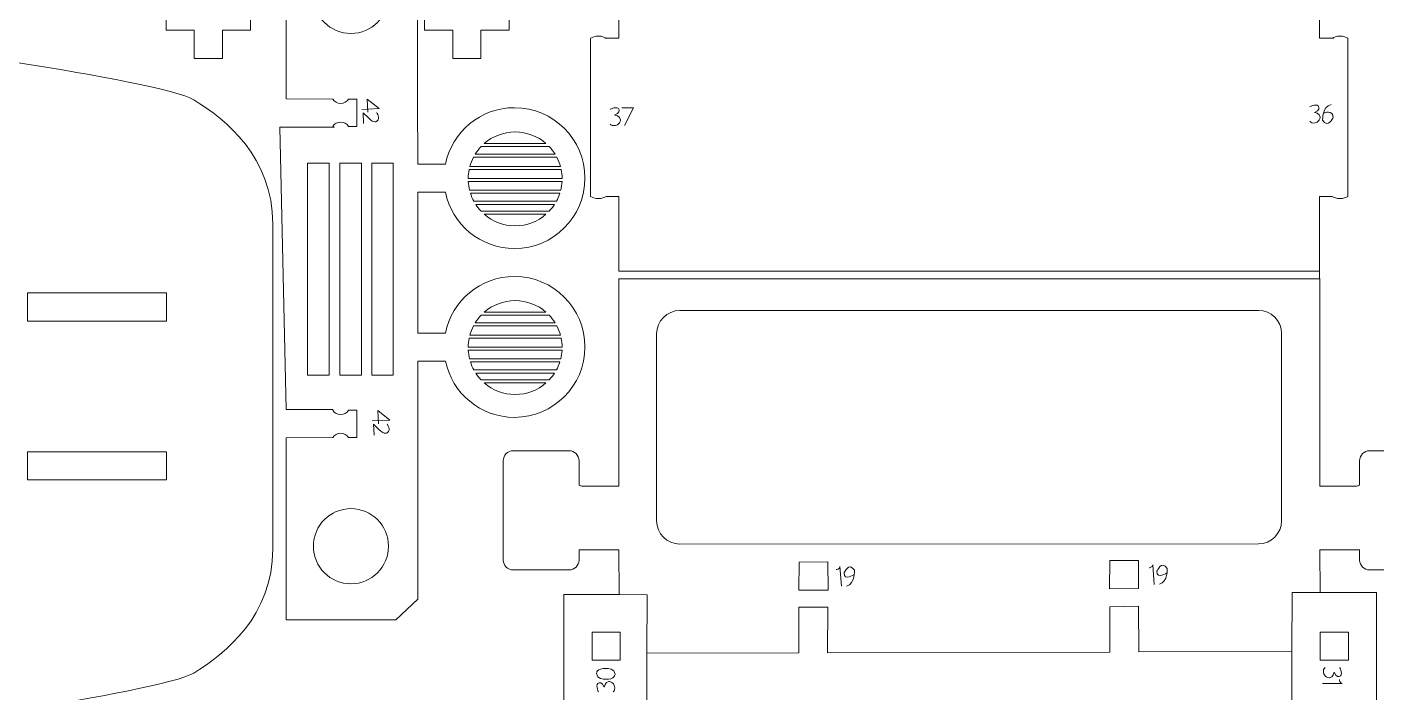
# Model space of a CAD drawing. Header units: centimetres. Extents: x -25 to 25, y -32.5 to 32.5.
# Drawn here: x -17.2 to -2.24, y -4.13 to 3.25 of the extents above; entities that cross this region are included whole.
import ezdxf

# ---------------------------------------------------------------- set-up
doc = ezdxf.new("R2010")
doc.units = ezdxf.units.CM
doc.header["$MEASUREMENT"] = 0
doc.layers.add('Capa 1', color=7, linetype='Continuous')

msp = doc.modelspace()

# ---------------------------------------------------------------- linework, layer by layer
at = {"layer": 'Capa 1', "color": 250, "lineweight": 9}
for centre in [(-13.61074, 3.5892), (-13.61074, -2.50699)]:
    msp.add_ellipse(centre, major_axis=(0, 0.41612), ratio=1, dxfattribs=at)
for points, knots in [([(-12.17064, 5.36005), (-12.17064, 5.36005), (-12.17064, 7.15977), (-12.17064, 7.15977), (-12.17064, 7.15977), (-12.17064, 7.15977), (-11.85855, 7.15977), (-11.85855, 7.15977), (-11.85855, 7.15977), (-11.85855, 7.15977), (-11.85855, 6.32169), (-11.85855, 6.32169), (-11.85855, 6.32169), (-11.85855, 6.32169), (-11.85855, 3.20987), (-11.85855, 3.20987), (-11.85855, 3.20987), (-11.85855, 3.20987), (-12.17064, 3.20987), (-12.17064, 3.20987), (-12.17064, 3.20987), (-12.17064, 3.20987), (-12.17064, 2.89778), (-12.17064, 2.89778), (-12.17064, 2.89778), (-12.17064, 2.89778), (-12.48273, 2.89778), (-12.48273, 2.89778), (-12.48273, 2.89778), (-12.48273, 2.89778), (-12.48273, 3.20987), (-12.48273, 3.20987), (-12.48273, 3.20987), (-12.48273, 3.20987), (-12.79482, 3.20987), (-12.79482, 3.20987), (-12.79482, 3.20987), (-12.79482, 3.20987), (-12.79482, 5.66809), (-12.79482, 5.66809), (-12.79482, 5.66809), (-12.79482, 5.66809), (-14.72368, 4.32156), (-14.72368, 4.32156), (-14.72368, 4.32156), (-14.72368, 4.32156), (-14.72368, 3.20987), (-14.72368, 3.20987), (-14.72368, 3.20987), (-14.72368, 3.20987), (-15.03577, 3.20987), (-15.03577, 3.20987), (-15.03577, 3.20987), (-15.03577, 3.20987), (-15.03577, 2.89778), (-15.03577, 2.89778), (-15.03577, 2.89778), (-15.03577, 2.89778), (-15.34786, 2.89778), (-15.34786, 2.89778), (-15.34786, 2.89778), (-15.34786, 2.89778), (-15.34786, 3.20987), (-15.34786, 3.20987), (-15.34786, 3.20987), (-15.34786, 3.20987), (-15.65995, 3.20987), (-15.65995, 3.20987), (-15.65995, 3.20987), (-15.65995, 3.20987), (-15.65995, 4.94545), (-15.65995, 4.94545), (-15.65995, 4.94545), (-15.65995, 4.94545), (-12.79482, 7.15977), (-12.79482, 7.15977), (-12.79482, 7.15977), (-12.79482, 7.15977), (-12.48273, 7.15977), (-12.48273, 7.15977), (-12.48273, 7.15977), (-12.48273, 7.15977), (-12.48274, 5.36021), (-12.48274, 5.36021)], [0, 0, 0, 0, 0.04545455, 0.04545455, 0.04545455, 0.04545455, 0.09090909, 0.09090909, 0.09090909, 0.09090909, 0.13636364, 0.13636364, 0.13636364, 0.13636364, 0.18181818, 0.18181818, 0.18181818, 0.18181818, 0.22727273, 0.22727273, 0.22727273, 0.22727273, 0.27272727, 0.27272727, 0.27272727, 0.27272727, 0.31818182, 0.31818182, 0.31818182, 0.31818182, 0.36363636, 0.36363636, 0.36363636, 0.36363636, 0.40909091, 0.40909091, 0.40909091, 0.40909091, 0.45454545, 0.45454545, 0.45454545, 0.45454545, 0.5, 0.5, 0.5, 0.5, 0.54545455, 0.54545455, 0.54545455, 0.54545455, 0.59090909, 0.59090909, 0.59090909, 0.59090909, 0.63636364, 0.63636364, 0.63636364, 0.63636364, 0.68181818, 0.68181818, 0.68181818, 0.68181818, 0.72727273, 0.72727273, 0.72727273, 0.72727273, 0.77272727, 0.77272727, 0.77272727, 0.77272727, 0.81818182, 0.81818182, 0.81818182, 0.81818182, 0.86363636, 0.86363636, 0.86363636, 0.86363636, 0.90909091, 0.90909091, 0.90909091, 0.90909091, 1, 1, 1, 1]), ([(-10.79867, 3.12009), (-10.79867, 3.12009), (-10.64262, 3.12009), (-10.64262, 3.12009), (-10.64262, 3.12009), (-10.64262, 3.12009), (-10.63444, 4.50184), (-10.63444, 4.50184), (-10.63444, 4.50184), (-10.63444, 4.50184), (-7.77922, 4.50184), (-7.77922, 4.50184), (-7.77922, 4.50184), (-7.77922, 4.50184), (-7.77922, 4.18693), (-7.77922, 4.18693), (-7.77922, 4.18693), (-7.77922, 4.18693), (-5.73864, 4.18693), (-5.73864, 4.18693), (-5.73864, 4.18693), (-5.73864, 4.18693), (-5.73864, 4.50184), (-5.73864, 4.50184), (-5.73864, 4.50184), (-5.73864, 4.50184), (-2.87524, 4.50184), (-2.87524, 4.50184), (-2.87524, 4.50184), (-2.87524, 4.50184), (-2.87524, 3.12009), (-2.87524, 3.12009), (-2.87524, 3.12009), (-2.87524, 3.12009), (-2.7192, 3.12009), (-2.7192, 3.12009)], [0, 0, 0, 0, 0.1, 0.1, 0.1, 0.1, 0.2, 0.2, 0.2, 0.2, 0.3, 0.3, 0.3, 0.3, 0.4, 0.4, 0.4, 0.4, 0.5, 0.5, 0.5, 0.5, 0.6, 0.6, 0.6, 0.6, 0.7, 0.7, 0.7, 0.7, 0.8, 0.8, 0.8, 0.8, 1, 1, 1, 1]), ([(-13.81182, 2.44724), (-13.81182, 2.44724), (-14.32938, 2.44879), (-14.32938, 2.44879), (-14.32938, 2.44879), (-14.32938, 2.44879), (-14.32938, 4.44575), (-14.32938, 4.44575), (-14.32938, 4.44575), (-14.32938, 4.44575), (-13.06326, 4.44575), (-13.06326, 4.44575), (-13.06326, 4.44575), (-13.06326, 4.44575), (-12.87266, 4.21563), (-12.87266, 4.21563), (-12.87266, 4.21563), (-12.87266, 4.21563), (-12.87266, 2.4336), (-12.87266, 2.4336), (-12.87266, 2.4336), (-12.87266, 2.4336), (-12.86991, 1.72705), (-12.86991, 1.72705), (-12.86991, 1.72705), (-12.86991, 1.72705), (-12.56289, 1.72705), (-12.56289, 1.72705), (-12.56289, 1.72705), (-12.49059, 2.08318), (-12.17577, 2.35123), (-11.79829, 2.35123), (-11.79829, 2.35123), (-11.36738, 2.35123), (-11.01807, 2.0019), (-11.01807, 1.571), (-11.01807, 1.571), (-11.01807, 1.1401), (-11.36738, 0.79078), (-11.79829, 0.79078), (-11.79829, 0.79078), (-12.17577, 0.79078), (-12.49059, 1.05882), (-12.56289, 1.41496), (-12.56289, 1.41496), (-12.56289, 1.41496), (-12.86991, 1.41496), (-12.86991, 1.41496), (-12.86991, 1.41496), (-12.86991, 1.41496), (-12.86991, -0.14549), (-12.86991, -0.14549), (-12.86991, -0.14549), (-12.86991, -0.14549), (-12.56338, -0.14549), (-12.56338, -0.14549), (-12.56338, -0.14549), (-12.49207, 0.2119), (-12.17666, 0.48123), (-11.79829, 0.48123), (-11.79829, 0.48123), (-11.36738, 0.48123), (-11.01807, 0.13191), (-11.01807, -0.29899), (-11.01807, -0.29899), (-11.01807, -0.72989), (-11.36738, -1.07922), (-11.79829, -1.07922), (-11.79829, -1.07922), (-12.17486, -1.07922), (-12.4891, -0.81244), (-12.56237, -0.45758), (-12.56237, -0.45758), (-12.56237, -0.45758), (-12.86991, -0.45758), (-12.86991, -0.45758), (-12.86991, -0.45758), (-12.86991, -0.45758), (-12.86991, -1.30975), (-12.86991, -1.30975), (-12.86991, -1.30975), (-12.86991, -1.30975), (-12.86991, -3.09217), (-12.86991, -3.09217), (-12.86991, -3.09217), (-12.86991, -3.09217), (-13.11144, -3.32191), (-13.11144, -3.32191), (-13.11144, -3.32191), (-13.11144, -3.32191), (-14.32938, -3.32191), (-14.32938, -3.32191), (-14.32938, -3.32191), (-14.32938, -3.32191), (-14.32938, -1.30459), (-14.32938, -1.30459), (-14.32938, -1.30459), (-14.32938, -1.30459), (-13.81182, -1.30373), (-13.81182, -1.30373)], [0, 0, 0, 0, 0.03846154, 0.03846154, 0.03846154, 0.03846154, 0.07692308, 0.07692308, 0.07692308, 0.07692308, 0.11538462, 0.11538462, 0.11538462, 0.11538462, 0.15384615, 0.15384615, 0.15384615, 0.15384615, 0.19230769, 0.19230769, 0.19230769, 0.19230769, 0.23076923, 0.23076923, 0.23076923, 0.23076923, 0.26923077, 0.26923077, 0.26923077, 0.26923077, 0.30769231, 0.30769231, 0.30769231, 0.30769231, 0.34615385, 0.34615385, 0.34615385, 0.34615385, 0.38461538, 0.38461538, 0.38461538, 0.38461538, 0.42307692, 0.42307692, 0.42307692, 0.42307692, 0.46153846, 0.46153846, 0.46153846, 0.46153846, 0.5, 0.5, 0.5, 0.5, 0.53846154, 0.53846154, 0.53846154, 0.53846154, 0.57692308, 0.57692308, 0.57692308, 0.57692308, 0.61538462, 0.61538462, 0.61538462, 0.61538462, 0.65384615, 0.65384615, 0.65384615, 0.65384615, 0.69230769, 0.69230769, 0.69230769, 0.69230769, 0.73076923, 0.73076923, 0.73076923, 0.73076923, 0.76923077, 0.76923077, 0.76923077, 0.76923077, 0.80769231, 0.80769231, 0.80769231, 0.80769231, 0.84615385, 0.84615385, 0.84615385, 0.84615385, 0.88461538, 0.88461538, 0.88461538, 0.88461538, 0.92307692, 0.92307692, 0.92307692, 0.92307692, 1, 1, 1, 1]), ([(-10.78122, 3.12009), (-10.79953, 3.13436), (-10.83154, 3.14381), (-10.86796, 3.14381), (-10.86796, 3.14381), (-10.90438, 3.14381), (-10.9364, 3.13436), (-10.95471, 3.12009)], [0, 0, 0, 0, 0.33333333, 0.33333333, 0.33333333, 0.33333333, 1, 1, 1, 1]), ([(-2.56314, 3.12009), (-2.58145, 3.13436), (-2.61346, 3.14381), (-2.64988, 3.14381), (-2.64988, 3.14381), (-2.6863, 3.14381), (-2.71832, 3.13436), (-2.73663, 3.12009)], [0, 0, 0, 0, 0.33333333, 0.33333333, 0.33333333, 0.33333333, 1, 1, 1, 1]), ([(-19.01728, 3.10252), (-19.01728, 3.10252), (-15.71031, 2.6589), (-15.35249, 2.4387), (-15.35249, 2.4387), (-14.99467, 2.2185), (-14.47727, 1.80563), (-14.47727, 1.06247), (-14.47727, 1.06247), (-14.47727, 0.31931), (-14.47727, -0.73651), (-14.47727, -0.73651), (-14.47727, -0.73651), (-14.47727, -0.73651), (-14.47727, -1.79233), (-14.47727, -2.53549), (-14.47727, -2.53549), (-14.47727, -3.27865), (-14.99467, -3.69152), (-15.35249, -3.91172), (-15.35249, -3.91172), (-15.71031, -4.13192), (-19.01728, -4.57555), (-19.01728, -4.57555), (-19.01728, -4.57555), (-19.01728, -4.57555), (-19.01728, 3.10252), (-19.01728, 3.10252)], [0, 0, 0, 0, 0.125, 0.125, 0.125, 0.125, 0.25, 0.25, 0.25, 0.25, 0.375, 0.375, 0.375, 0.375, 0.5, 0.5, 0.5, 0.5, 0.625, 0.625, 0.625, 0.625, 0.75, 0.75, 0.75, 0.75, 1, 1, 1, 1]), ([(-13.6366, 2.44724), (-13.65509, 2.41842), (-13.68742, 2.39932), (-13.72421, 2.39932), (-13.72421, 2.39932), (-13.76099, 2.39932), (-13.79333, 2.41842), (-13.81182, 2.44724)], [0, 0, 0, 0, 0.33333333, 0.33333333, 0.33333333, 0.33333333, 1, 1, 1, 1]), ([(-13.6366, 2.44724), (-13.6366, 2.44724), (-13.54461, 2.44736), (-13.54461, 2.44736), (-13.54461, 2.44736), (-13.54461, 2.44736), (-13.54461, 2.14466), (-13.54461, 2.14466), (-13.54461, 2.14466), (-13.54461, 2.14466), (-13.63661, 2.14466), (-13.63661, 2.14466)], [0, 0, 0, 0, 0.25, 0.25, 0.25, 0.25, 0.5, 0.5, 0.5, 0.5, 1, 1, 1, 1]), ([(-13.80799, -0.9925), (-13.80799, -0.9925), (-14.32938, -0.9925), (-14.32938, -0.9925), (-14.32938, -0.9925), (-14.32938, -0.9925), (-14.39994, 2.13648), (-14.39994, 2.13648), (-14.39994, 2.13648), (-14.39994, 2.13648), (-13.79477, 2.13648), (-13.79477, 2.13648)], [0, 0, 0, 0, 0.25, 0.25, 0.25, 0.25, 0.5, 0.5, 0.5, 0.5, 1, 1, 1, 1]), ([(-13.6366, 2.14466), (-13.65509, 2.17348), (-13.68742, 2.19258), (-13.72421, 2.19258), (-13.72421, 2.19258), (-13.76099, 2.19258), (-13.79333, 2.17348), (-13.81182, 2.14466)], [0, 0, 0, 0, 0.33333333, 0.33333333, 0.33333333, 0.33333333, 1, 1, 1, 1]), ([(-13.85312, 1.7363), (-13.85312, 1.7363), (-14.09168, 1.7363), (-14.09168, 1.7363), (-14.09168, 1.7363), (-14.09168, 1.7363), (-14.09168, -0.61246), (-14.09168, -0.61246), (-14.09168, -0.61246), (-14.09168, -0.61246), (-13.85312, -0.61246), (-13.85312, -0.61246), (-13.85312, -0.61246), (-13.85312, -0.61246), (-13.85312, 1.7363), (-13.85312, 1.7363)], [0, 0, 0, 0, 0.2, 0.2, 0.2, 0.2, 0.4, 0.4, 0.4, 0.4, 0.6, 0.6, 0.6, 0.6, 1, 1, 1, 1]), ([(-13.49527, 1.7363), (-13.49527, 1.7363), (-13.73382, 1.7363), (-13.73382, 1.7363), (-13.73382, 1.7363), (-13.73382, 1.7363), (-13.73382, -0.61246), (-13.73382, -0.61246), (-13.73382, -0.61246), (-13.73382, -0.61246), (-13.49527, -0.61246), (-13.49527, -0.61246), (-13.49527, -0.61246), (-13.49527, -0.61246), (-13.49527, 1.7363), (-13.49527, 1.7363)], [0, 0, 0, 0, 0.2, 0.2, 0.2, 0.2, 0.4, 0.4, 0.4, 0.4, 0.6, 0.6, 0.6, 0.6, 1, 1, 1, 1]), ([(-13.14205, 1.7363), (-13.14205, 1.7363), (-13.3806, 1.7363), (-13.3806, 1.7363), (-13.3806, 1.7363), (-13.3806, 1.7363), (-13.3806, -0.61246), (-13.3806, -0.61246), (-13.3806, -0.61246), (-13.3806, -0.61246), (-13.14205, -0.61246), (-13.14205, -0.61246), (-13.14205, -0.61246), (-13.14205, -0.61246), (-13.14205, 1.7363), (-13.14205, 1.7363)], [0, 0, 0, 0, 0.2, 0.2, 0.2, 0.2, 0.4, 0.4, 0.4, 0.4, 0.6, 0.6, 0.6, 0.6, 1, 1, 1, 1]), ([(-10.78122, 1.36834), (-10.79953, 1.35407), (-10.83154, 1.34462), (-10.86796, 1.34462), (-10.86796, 1.34462), (-10.90438, 1.34462), (-10.9364, 1.35407), (-10.95471, 1.36834)], [0, 0, 0, 0, 0.33333333, 0.33333333, 0.33333333, 0.33333333, 1, 1, 1, 1]), ([(-10.64262, 0.54041), (-10.64262, 0.54041), (-10.64262, 1.36834), (-10.64262, 1.36834), (-10.64262, 1.36834), (-10.64262, 1.36834), (-10.78122, 1.36834), (-10.78122, 1.36834)], [0, 0, 0, 0, 0.33333333, 0.33333333, 0.33333333, 0.33333333, 1, 1, 1, 1]), ([(-2.73663, 1.36834), (-2.73663, 1.36834), (-2.87524, 1.36834), (-2.87524, 1.36834), (-2.87524, 1.36834), (-2.87524, 1.36834), (-2.87524, 0.45472), (-2.87524, 0.45472)], [0, 0, 0, 0, 0.33333333, 0.33333333, 0.33333333, 0.33333333, 1, 1, 1, 1]), ([(-2.56314, 1.36834), (-2.58145, 1.35407), (-2.61346, 1.34462), (-2.64988, 1.34462), (-2.64988, 1.34462), (-2.6863, 1.34462), (-2.71832, 1.35407), (-2.73663, 1.36834)], [0, 0, 0, 0, 0.33333333, 0.33333333, 0.33333333, 0.33333333, 1, 1, 1, 1]), ([(-11.08309, -2.54815), (-11.08309, -2.54815), (-11.08309, -2.66017), (-11.08309, -2.66017), (-11.08309, -2.66017), (-11.08309, -2.72074), (-11.13263, -2.77028), (-11.19318, -2.77028), (-11.19318, -2.77028), (-11.19318, -2.77028), (-11.81248, -2.77028), (-11.81248, -2.77028), (-11.81248, -2.77028), (-11.87305, -2.77029), (-11.92258, -2.72074), (-11.92259, -2.66017), (-11.92259, -2.66017), (-11.92259, -2.66017), (-11.92259, -1.5592), (-11.92259, -1.5592), (-11.92259, -1.5592), (-11.92259, -1.49864), (-11.87306, -1.4491), (-11.81248, -1.4491), (-11.81248, -1.4491), (-11.81248, -1.4491), (-11.19319, -1.4491), (-11.19319, -1.4491), (-11.19319, -1.4491), (-11.13263, -1.4491), (-11.08309, -1.49866), (-11.08309, -1.5592), (-11.08309, -1.5592), (-11.08309, -1.5592), (-11.08309, -1.8321), (-11.08309, -1.8321), (-11.08309, -1.8321), (-11.07214, -1.83707), (-11.06086, -1.84006), (-11.0493, -1.84006), (-11.0493, -1.84006), (-11.0493, -1.84006), (-10.64121, -1.84006), (-10.64121, -1.84006), (-10.64121, -1.84006), (-10.64121, -1.84006), (-10.64262, 0.45472), (-10.64262, 0.45472)], [0, 0, 0, 0, 0.07692308, 0.07692308, 0.07692308, 0.07692308, 0.15384615, 0.15384615, 0.15384615, 0.15384615, 0.23076923, 0.23076923, 0.23076923, 0.23076923, 0.30769231, 0.30769231, 0.30769231, 0.30769231, 0.38461538, 0.38461538, 0.38461538, 0.38461538, 0.46153846, 0.46153846, 0.46153846, 0.46153846, 0.53846154, 0.53846154, 0.53846154, 0.53846154, 0.61538462, 0.61538462, 0.61538462, 0.61538462, 0.69230769, 0.69230769, 0.69230769, 0.69230769, 0.76923077, 0.76923077, 0.76923077, 0.76923077, 0.84615385, 0.84615385, 0.84615385, 0.84615385, 1, 1, 1, 1]), ([(-2.87524, 0.45473), (-2.87524, 0.45473), (-5.73723, 0.45473), (-5.73723, 0.45473), (-5.73723, 0.45473), (-5.73723, 0.45473), (-7.77781, 0.45473), (-7.77781, 0.45473)], [0, 0, 0, 0, 0.33333333, 0.33333333, 0.33333333, 0.33333333, 1, 1, 1, 1]), ([(-2.43194, -2.54816), (-2.43194, -2.54816), (-2.43194, -2.66018), (-2.43194, -2.66018), (-2.43194, -2.66018), (-2.43194, -2.72075), (-2.38241, -2.77029), (-2.32184, -2.77029), (-2.32184, -2.77029), (-2.32184, -2.77029), (-1.70255, -2.77029), (-1.70255, -2.77029), (-1.70255, -2.77029), (-1.64197, -2.77029), (-1.59244, -2.72075), (-1.59244, -2.66018), (-1.59244, -2.66018), (-1.59244, -2.66018), (-1.59244, -1.55921), (-1.59244, -1.55921), (-1.59244, -1.55921), (-1.59244, -1.49865), (-1.64199, -1.44911), (-1.70255, -1.44911), (-1.70255, -1.44911), (-1.70255, -1.44911), (-2.32184, -1.44911), (-2.32184, -1.44911), (-2.32184, -1.44911), (-2.38241, -1.44911), (-2.43194, -1.49867), (-2.43194, -1.55921), (-2.43194, -1.55921), (-2.43194, -1.55921), (-2.43194, -1.83211), (-2.43194, -1.83211), (-2.43194, -1.83211), (-2.44289, -1.83708), (-2.45418, -1.84007), (-2.46574, -1.84007), (-2.46574, -1.84007), (-2.46574, -1.84007), (-2.87382, -1.84006), (-2.87382, -1.84006), (-2.87382, -1.84006), (-2.87382, -1.84006), (-2.87313, 0.45794), (-2.87313, 0.45794)], [0, 0, 0, 0, 0.07692308, 0.07692308, 0.07692308, 0.07692308, 0.15384615, 0.15384615, 0.15384615, 0.15384615, 0.23076923, 0.23076923, 0.23076923, 0.23076923, 0.30769231, 0.30769231, 0.30769231, 0.30769231, 0.38461538, 0.38461538, 0.38461538, 0.38461538, 0.46153846, 0.46153846, 0.46153846, 0.46153846, 0.53846154, 0.53846154, 0.53846154, 0.53846154, 0.61538462, 0.61538462, 0.61538462, 0.61538462, 0.69230769, 0.69230769, 0.69230769, 0.69230769, 0.76923077, 0.76923077, 0.76923077, 0.76923077, 0.84615385, 0.84615385, 0.84615385, 0.84615385, 1, 1, 1, 1]), ([(-15.65305, 0.30002), (-15.65305, 0.30002), (-17.19621, 0.30002), (-17.19621, 0.30002), (-17.19621, 0.30002), (-17.19621, 0.30002), (-17.19621, -0.01299), (-17.19621, -0.01299), (-17.19621, -0.01299), (-17.19621, -0.01299), (-15.65305, -0.01299), (-15.65305, -0.01299), (-15.65305, -0.01299), (-15.65305, -0.01299), (-15.65305, 0.30002), (-15.65305, 0.30002)], [0, 0, 0, 0, 0.2, 0.2, 0.2, 0.2, 0.4, 0.4, 0.4, 0.4, 0.6, 0.6, 0.6, 0.6, 1, 1, 1, 1]), ([(-3.55426, 0.10616), (-3.55426, 0.10616), (-9.96731, 0.10428), (-9.96731, 0.10428), (-9.96731, 0.10428), (-10.10857, 0.10424), (-10.2241, -0.01135), (-10.22406, -0.15261), (-10.22406, -0.15261), (-10.22406, -0.15261), (-10.22345, -2.22629), (-10.22345, -2.22629), (-10.22345, -2.22629), (-10.22341, -2.36755), (-10.10782, -2.48308), (-9.96655, -2.48304), (-9.96655, -2.48304), (-9.96655, -2.48304), (-3.55351, -2.48116), (-3.55351, -2.48116), (-3.55351, -2.48116), (-3.41225, -2.48112), (-3.29672, -2.36553), (-3.29676, -2.22427), (-3.29676, -2.22427), (-3.29676, -2.22427), (-3.29737, -0.15059), (-3.29737, -0.15059), (-3.29737, -0.15059), (-3.29741, -0.00933), (-3.413, 0.1062), (-3.55426, 0.10616)], [0, 0, 0, 0, 0.11111111, 0.11111111, 0.11111111, 0.11111111, 0.22222222, 0.22222222, 0.22222222, 0.22222222, 0.33333333, 0.33333333, 0.33333333, 0.33333333, 0.44444444, 0.44444444, 0.44444444, 0.44444444, 0.55555556, 0.55555556, 0.55555556, 0.55555556, 0.66666667, 0.66666667, 0.66666667, 0.66666667, 0.77777778, 0.77777778, 0.77777778, 0.77777778, 1, 1, 1, 1]), ([(-13.6366, -1.00115), (-13.65509, -1.02997), (-13.68742, -1.04907), (-13.72421, -1.04907), (-13.72421, -1.04907), (-13.76099, -1.04907), (-13.79333, -1.02997), (-13.81182, -1.00115)], [0, 0, 0, 0, 0.33333333, 0.33333333, 0.33333333, 0.33333333, 1, 1, 1, 1]), ([(-13.6366, -1.00115), (-13.6366, -1.00115), (-13.54461, -1.00103), (-13.54461, -1.00103), (-13.54461, -1.00103), (-13.54461, -1.00103), (-13.54461, -1.30373), (-13.54461, -1.30373), (-13.54461, -1.30373), (-13.54461, -1.30373), (-13.63661, -1.30373), (-13.63661, -1.30373)], [0, 0, 0, 0, 0.25, 0.25, 0.25, 0.25, 0.5, 0.5, 0.5, 0.5, 1, 1, 1, 1]), ([(-13.6366, -1.30373), (-13.65509, -1.27491), (-13.68742, -1.25581), (-13.72421, -1.25581), (-13.72421, -1.25581), (-13.76099, -1.25581), (-13.79333, -1.27491), (-13.81182, -1.30373)], [0, 0, 0, 0, 0.33333333, 0.33333333, 0.33333333, 0.33333333, 1, 1, 1, 1]), ([(-15.65305, -1.46004), (-15.65305, -1.46004), (-17.19621, -1.46004), (-17.19621, -1.46004), (-17.19621, -1.46004), (-17.19621, -1.46004), (-17.19621, -1.77305), (-17.19621, -1.77305), (-17.19621, -1.77305), (-17.19621, -1.77305), (-15.65305, -1.77305), (-15.65305, -1.77305), (-15.65305, -1.77305), (-15.65305, -1.77305), (-15.65305, -1.46004), (-15.65305, -1.46004)], [0, 0, 0, 0, 0.2, 0.2, 0.2, 0.2, 0.4, 0.4, 0.4, 0.4, 0.6, 0.6, 0.6, 0.6, 1, 1, 1, 1]), ([(-11.08309, -2.54815), (-11.08309, -2.54815), (-10.64121, -2.54816), (-10.64121, -2.54816), (-10.64121, -2.54816), (-10.64121, -2.54816), (-10.63974, -3.04267), (-10.63974, -3.04267), (-10.63974, -3.04267), (-10.63974, -3.04267), (-10.32765, -3.04392), (-10.32765, -3.04392), (-10.32765, -3.04392), (-10.32765, -3.04392), (-10.33024, -3.69345), (-10.33024, -3.69345), (-10.33024, -3.69345), (-10.33024, -3.69345), (-8.64803, -3.68871), (-8.64803, -3.68871), (-8.64803, -3.68871), (-8.64803, -3.68871), (-8.64685, -3.18318), (-8.64685, -3.18318), (-8.64685, -3.18318), (-8.64685, -3.18318), (-8.32639, -3.18228), (-8.32639, -3.18228), (-8.32639, -3.18228), (-8.32639, -3.18228), (-8.32972, -3.6878), (-8.32972, -3.6878), (-8.32972, -3.6878), (-8.32972, -3.6878), (-5.19935, -3.67893), (-5.19935, -3.67893), (-5.19935, -3.67893), (-5.19935, -3.67893), (-5.20219, -3.17757), (-5.20219, -3.17757), (-5.20219, -3.17757), (-5.20219, -3.17757), (-4.88154, -3.1725), (-4.88154, -3.1725), (-4.88154, -3.1725), (-4.88154, -3.1725), (-4.88058, -3.67802), (-4.88058, -3.67802), (-4.88058, -3.67802), (-4.88058, -3.67802), (-3.18251, -3.67108), (-3.18251, -3.67108), (-3.18251, -3.67108), (-3.18251, -3.67108), (-3.17992, -3.01942), (-3.17992, -3.01942), (-3.17992, -3.01942), (-3.17992, -3.01942), (-2.86783, -3.02067), (-2.86783, -3.02067), (-2.86783, -3.02067), (-2.86783, -3.02067), (-2.87382, -2.54816), (-2.87382, -2.54816), (-2.87382, -2.54816), (-2.87382, -2.54816), (-2.43194, -2.54816), (-2.43194, -2.54816)], [0, 0, 0, 0, 0.05555556, 0.05555556, 0.05555556, 0.05555556, 0.11111111, 0.11111111, 0.11111111, 0.11111111, 0.16666667, 0.16666667, 0.16666667, 0.16666667, 0.22222222, 0.22222222, 0.22222222, 0.22222222, 0.27777778, 0.27777778, 0.27777778, 0.27777778, 0.33333333, 0.33333333, 0.33333333, 0.33333333, 0.38888889, 0.38888889, 0.38888889, 0.38888889, 0.44444444, 0.44444444, 0.44444444, 0.44444444, 0.5, 0.5, 0.5, 0.5, 0.55555556, 0.55555556, 0.55555556, 0.55555556, 0.61111111, 0.61111111, 0.61111111, 0.61111111, 0.66666667, 0.66666667, 0.66666667, 0.66666667, 0.72222222, 0.72222222, 0.72222222, 0.72222222, 0.77777778, 0.77777778, 0.77777778, 0.77777778, 0.83333333, 0.83333333, 0.83333333, 0.83333333, 0.88888889, 0.88888889, 0.88888889, 0.88888889, 1, 1, 1, 1]), ([(-8.64551, -2.99465), (-8.64551, -2.99465), (-8.32327, -2.99254), (-8.32327, -2.99254), (-8.32327, -2.99254), (-8.32327, -2.99254), (-8.32531, -2.68046), (-8.32531, -2.68046), (-8.32531, -2.68046), (-8.32531, -2.68046), (-8.64204, -2.68253), (-8.64204, -2.68253), (-8.64204, -2.68253), (-8.64204, -2.68253), (-8.64551, -2.99465), (-8.64551, -2.99465)], [0, 0, 0, 0, 0.2, 0.2, 0.2, 0.2, 0.4, 0.4, 0.4, 0.4, 0.6, 0.6, 0.6, 0.6, 1, 1, 1, 1]), ([(-5.20389, -2.9784), (-5.20389, -2.9784), (-4.88164, -2.97629), (-4.88164, -2.97629), (-4.88164, -2.97629), (-4.88164, -2.97629), (-4.88368, -2.66421), (-4.88368, -2.66421), (-4.88368, -2.66421), (-4.88368, -2.66421), (-5.20041, -2.66628), (-5.20041, -2.66628), (-5.20041, -2.66628), (-5.20041, -2.66628), (-5.20389, -2.9784), (-5.20389, -2.9784)], [0, 0, 0, 0, 0.2, 0.2, 0.2, 0.2, 0.4, 0.4, 0.4, 0.4, 0.6, 0.6, 0.6, 0.6, 1, 1, 1, 1]), ([(-11.25148, -6.04449), (-11.25148, -6.04449), (-11.25148, -3.04269), (-11.25148, -3.04269), (-11.25148, -3.04269), (-11.25148, -3.04269), (-10.63974, -3.04267), (-10.63974, -3.04267)], [0, 0, 0, 0, 0.33333333, 0.33333333, 0.33333333, 0.33333333, 1, 1, 1, 1]), ([(-2.86783, -3.02066), (-2.86783, -3.02066), (-2.24365, -3.01942), (-2.24365, -3.01942), (-2.24365, -3.01942), (-2.24365, -3.01942), (-2.24365, -11.73194), (-2.24365, -11.73194), (-2.24365, -11.73194), (-2.24365, -11.73194), (-3.614, -11.73194), (-3.614, -11.73194)], [0, 0, 0, 0, 0.25, 0.25, 0.25, 0.25, 0.5, 0.5, 0.5, 0.5, 1, 1, 1, 1]), ([(-10.93912, -3.45839), (-10.93912, -3.45839), (-10.93912, -3.77048), (-10.93912, -3.77048), (-10.93912, -3.77048), (-10.93912, -3.77048), (-10.62703, -3.77048), (-10.62703, -3.77048), (-10.62703, -3.77048), (-10.62703, -3.77048), (-10.62703, -3.45839), (-10.62703, -3.45839), (-10.62703, -3.45839), (-10.62703, -3.45839), (-10.93912, -3.45839), (-10.93912, -3.45839)], [0, 0, 0, 0, 0.2, 0.2, 0.2, 0.2, 0.4, 0.4, 0.4, 0.4, 0.6, 0.6, 0.6, 0.6, 1, 1, 1, 1]), ([(-2.55574, -3.45839), (-2.55574, -3.45839), (-2.55574, -3.77048), (-2.55574, -3.77048), (-2.55574, -3.77048), (-2.55574, -3.77048), (-2.86783, -3.77048), (-2.86783, -3.77048), (-2.86783, -3.77048), (-2.86783, -3.77048), (-2.86783, -3.45839), (-2.86783, -3.45839), (-2.86783, -3.45839), (-2.86783, -3.45839), (-2.55574, -3.45839), (-2.55574, -3.45839)], [0, 0, 0, 0, 0.2, 0.2, 0.2, 0.2, 0.4, 0.4, 0.4, 0.4, 0.6, 0.6, 0.6, 0.6, 1, 1, 1, 1]), ([(-10.33024, -3.69345), (-10.33024, -3.69345), (-10.31494, -11.10776), (-10.31494, -11.10776), (-10.31494, -11.10776), (-10.31494, -11.10776), (-3.17992, -11.10776), (-3.17992, -11.10776), (-3.17992, -11.10776), (-3.17992, -11.10776), (-3.18251, -3.67108), (-3.18251, -3.67108)], [0, 0, 0, 0, 0.25, 0.25, 0.25, 0.25, 0.5, 0.5, 0.5, 0.5, 1, 1, 1, 1])]:
    msp.add_open_spline(points, degree=3, knots=knots, dxfattribs=at)
for points in [[(-10.95471, 1.36834), (-10.95471, 1.36834), (-10.95471, 3.12009), (-10.95471, 3.12009)], [(-2.56315, 3.12009), (-2.56315, 3.12009), (-2.56315, 1.36834), (-2.56315, 1.36834)], [(-2.87524, 0.54041), (-2.87524, 0.54041), (-10.64262, 0.54041), (-10.64262, 0.54041)], [(-7.77781, 0.45473), (-7.77781, 0.45473), (-10.64262, 0.45473), (-10.64262, 0.45473)]]:
    msp.add_open_spline(points, degree=3, dxfattribs=at)
at = {"layer": 'Capa 1', "color": 240, "lineweight": 9}
for points, knots in [([(-13.42318, 2.30043), (-13.42318, 2.30043), (-13.42946, 2.44559), (-13.42946, 2.44559), (-13.42946, 2.44559), (-13.42946, 2.44559), (-13.29626, 2.34196), (-13.29626, 2.34196), (-13.29626, 2.34196), (-13.29626, 2.34196), (-13.49151, 2.33226), (-13.49151, 2.33226)], [0, 0, 0, 0, 0.25, 0.25, 0.25, 0.25, 0.5, 0.5, 0.5, 0.5, 1, 1, 1, 1]), ([(-2.98323, 2.1997), (-2.98323, 2.1997), (-2.97571, 2.18047), (-2.93821, 2.18172), (-2.93821, 2.18172), (-2.91874, 2.18236), (-2.9048, 2.18932), (-2.89469, 2.19728), (-2.89469, 2.19728), (-2.87004, 2.21674), (-2.86877, 2.24695), (-2.86877, 2.24695), (-2.86877, 2.24695), (-2.87004, 2.29034), (-2.93372, 2.2987), (-2.93372, 2.2987), (-2.93372, 2.2987), (-2.87135, 2.32189), (-2.88422, 2.35531), (-2.88422, 2.35531), (-2.88422, 2.35531), (-2.8932, 2.40674), (-2.98323, 2.36305), (-2.98323, 2.36305)], [0, 0, 0, 0, 0.14285714, 0.14285714, 0.14285714, 0.14285714, 0.28571429, 0.28571429, 0.28571429, 0.28571429, 0.42857143, 0.42857143, 0.42857143, 0.42857143, 0.57142857, 0.57142857, 0.57142857, 0.57142857, 0.71428571, 0.71428571, 0.71428571, 0.71428571, 1, 1, 1, 1]), ([(-13.41771, 2.23769), (-13.41771, 2.23769), (-13.47684, 2.29561), (-13.47684, 2.29561), (-13.47684, 2.29561), (-13.47684, 2.29561), (-13.47165, 2.17576), (-13.47165, 2.17576)], [0, 0, 0, 0, 0.33333333, 0.33333333, 0.33333333, 0.33333333, 1, 1, 1, 1]), ([(-13.32625, 2.29571), (-13.32625, 2.29571), (-13.28106, 2.23329), (-13.32225, 2.20322), (-13.32225, 2.20322), (-13.32225, 2.20322), (-13.35297, 2.1697), (-13.41771, 2.23769)], [0, 0, 0, 0, 0.33333333, 0.33333333, 0.33333333, 0.33333333, 1, 1, 1, 1]), ([(-10.73872, 2.17032), (-10.73872, 2.17032), (-10.7312, 2.15109), (-10.69369, 2.15234), (-10.69369, 2.15234), (-10.67423, 2.15299), (-10.66029, 2.15995), (-10.65018, 2.1679), (-10.65018, 2.1679), (-10.62552, 2.18736), (-10.62425, 2.21757), (-10.62425, 2.21757), (-10.62425, 2.21757), (-10.62552, 2.26096), (-10.68921, 2.26932), (-10.68921, 2.26932), (-10.68921, 2.26932), (-10.62683, 2.29251), (-10.6397, 2.32594), (-10.6397, 2.32594), (-10.6397, 2.32594), (-10.64869, 2.37736), (-10.73872, 2.33368), (-10.73872, 2.33368)], [0, 0, 0, 0, 0.14285714, 0.14285714, 0.14285714, 0.14285714, 0.28571429, 0.28571429, 0.28571429, 0.28571429, 0.42857143, 0.42857143, 0.42857143, 0.42857143, 0.57142857, 0.57142857, 0.57142857, 0.57142857, 0.71428571, 0.71428571, 0.71428571, 0.71428571, 1, 1, 1, 1]), ([(-10.60993, 2.35024), (-10.60993, 2.35024), (-10.47962, 2.35024), (-10.47962, 2.35024), (-10.47962, 2.35024), (-10.47962, 2.35024), (-10.58076, 2.15302), (-10.58076, 2.15302)], [0, 0, 0, 0, 0.33333333, 0.33333333, 0.33333333, 0.33333333, 1, 1, 1, 1]), ([(-2.83004, 2.29153), (-2.83004, 2.29153), (-2.72201, 2.33372), (-2.72716, 2.24148), (-2.72716, 2.24148), (-2.72716, 2.24148), (-2.78458, 2.11481), (-2.84206, 2.21435), (-2.84206, 2.21435), (-2.84206, 2.21435), (-2.8472, 2.36527), (-2.74951, 2.38583)], [0, 0, 0, 0, 0.25, 0.25, 0.25, 0.25, 0.5, 0.5, 0.5, 0.5, 1, 1, 1, 1]), ([(-11.79096, 2.0827), (-11.92171, 2.0827), (-12.04116, 2.03444), (-12.13253, 1.95478), (-12.13253, 1.95478), (-12.13253, 1.95478), (-11.44939, 1.95478), (-11.44939, 1.95478), (-11.44939, 1.95478), (-11.54076, 2.03444), (-11.6602, 2.0827), (-11.79096, 2.0827)], [0, 0, 0, 0, 0.25, 0.25, 0.25, 0.25, 0.5, 0.5, 0.5, 0.5, 1, 1, 1, 1]), ([(-12.25201, 1.80339), (-12.26911, 1.77072), (-12.28288, 1.736), (-12.29277, 1.6997), (-12.29277, 1.6997), (-12.29277, 1.6997), (-11.28915, 1.6997), (-11.28915, 1.6997), (-11.28915, 1.6997), (-11.29904, 1.736), (-11.31281, 1.77072), (-11.32991, 1.80339), (-11.32991, 1.80339), (-11.32991, 1.80339), (-12.25201, 1.80339), (-12.25201, 1.80339)], [0, 0, 0, 0, 0.2, 0.2, 0.2, 0.2, 0.4, 0.4, 0.4, 0.4, 0.6, 0.6, 0.6, 0.6, 1, 1, 1, 1]), ([(-12.16795, 1.92085), (-12.19221, 1.89532), (-12.2139, 1.86735), (-12.23262, 1.83732), (-12.23262, 1.83732), (-12.23262, 1.83732), (-11.3493, 1.83732), (-11.3493, 1.83732), (-11.3493, 1.83732), (-11.36801, 1.86735), (-11.38971, 1.89532), (-11.41396, 1.92085), (-11.41396, 1.92085), (-11.41396, 1.92085), (-12.16795, 1.92085), (-12.16795, 1.92085)], [0, 0, 0, 0, 0.2, 0.2, 0.2, 0.2, 0.4, 0.4, 0.4, 0.4, 0.6, 0.6, 0.6, 0.6, 1, 1, 1, 1]), ([(-12.30079, 1.66577), (-12.30726, 1.6337), (-12.3108, 1.60058), (-12.31106, 1.56666), (-12.31106, 1.56666), (-12.31106, 1.56666), (-11.27086, 1.56666), (-11.27086, 1.56666), (-11.27086, 1.56666), (-11.27112, 1.60058), (-11.27466, 1.6337), (-11.28113, 1.66577), (-11.28113, 1.66577), (-11.28113, 1.66577), (-12.30079, 1.66577), (-12.30079, 1.66577)], [0, 0, 0, 0, 0.2, 0.2, 0.2, 0.2, 0.4, 0.4, 0.4, 0.4, 0.6, 0.6, 0.6, 0.6, 1, 1, 1, 1]), ([(-12.31028, 1.53274), (-12.30845, 1.50034), (-12.30365, 1.46875), (-12.29615, 1.43821), (-12.29615, 1.43821), (-12.29615, 1.43821), (-11.28577, 1.43821), (-11.28577, 1.43821), (-11.28577, 1.43821), (-11.27827, 1.46875), (-11.27347, 1.50034), (-11.27164, 1.53274), (-11.27164, 1.53274), (-11.27164, 1.53274), (-12.31028, 1.53274), (-12.31028, 1.53274)], [0, 0, 0, 0, 0.2, 0.2, 0.2, 0.2, 0.4, 0.4, 0.4, 0.4, 0.6, 0.6, 0.6, 0.6, 1, 1, 1, 1]), ([(-12.28659, 1.40428), (-12.27658, 1.37291), (-12.26367, 1.34282), (-12.24817, 1.31435), (-12.24817, 1.31435), (-12.24817, 1.31435), (-11.33375, 1.31435), (-11.33375, 1.31435), (-11.33375, 1.31435), (-11.31825, 1.34282), (-11.30534, 1.37291), (-11.29533, 1.40428), (-11.29533, 1.40428), (-11.29533, 1.40428), (-12.28659, 1.40428), (-12.28659, 1.40428)], [0, 0, 0, 0, 0.2, 0.2, 0.2, 0.2, 0.4, 0.4, 0.4, 0.4, 0.6, 0.6, 0.6, 0.6, 1, 1, 1, 1]), ([(-12.22801, 1.28042), (-12.21039, 1.25317), (-12.19028, 1.22768), (-12.16802, 1.20425), (-12.16802, 1.20425), (-12.16802, 1.20425), (-11.4139, 1.20425), (-11.4139, 1.20425), (-11.4139, 1.20425), (-11.39164, 1.22768), (-11.37153, 1.25317), (-11.35391, 1.28042), (-11.35391, 1.28042), (-11.35391, 1.28042), (-12.22801, 1.28042), (-12.22801, 1.28042)], [0, 0, 0, 0, 0.2, 0.2, 0.2, 0.2, 0.4, 0.4, 0.4, 0.4, 0.6, 0.6, 0.6, 0.6, 1, 1, 1, 1]), ([(-12.13258, 1.17033), (-12.04119, 1.09066), (-11.92171, 1.0424), (-11.79096, 1.0424), (-11.79096, 1.0424), (-11.6602, 1.0424), (-11.54073, 1.09066), (-11.44934, 1.17033), (-11.44934, 1.17033), (-11.44934, 1.17033), (-12.13258, 1.17033), (-12.13258, 1.17033)], [0, 0, 0, 0, 0.25, 0.25, 0.25, 0.25, 0.5, 0.5, 0.5, 0.5, 1, 1, 1, 1]), ([(-11.79096, 0.21395), (-11.92171, 0.21395), (-12.04116, 0.16569), (-12.13253, 0.08602), (-12.13253, 0.08602), (-12.13253, 0.08602), (-11.44939, 0.08602), (-11.44939, 0.08602), (-11.44939, 0.08602), (-11.54076, 0.16569), (-11.6602, 0.21395), (-11.79096, 0.21395)], [0, 0, 0, 0, 0.25, 0.25, 0.25, 0.25, 0.5, 0.5, 0.5, 0.5, 1, 1, 1, 1]), ([(-12.16795, 0.0521), (-12.19221, 0.02657), (-12.2139, -0.0014), (-12.23262, -0.03144), (-12.23262, -0.03144), (-12.23262, -0.03144), (-11.3493, -0.03144), (-11.3493, -0.03144), (-11.3493, -0.03144), (-11.36801, -0.0014), (-11.38971, 0.02657), (-11.41396, 0.0521), (-11.41396, 0.0521), (-11.41396, 0.0521), (-12.16795, 0.0521), (-12.16795, 0.0521)], [0, 0, 0, 0, 0.2, 0.2, 0.2, 0.2, 0.4, 0.4, 0.4, 0.4, 0.6, 0.6, 0.6, 0.6, 1, 1, 1, 1]), ([(-12.25201, -0.06536), (-12.26911, -0.09804), (-12.28288, -0.13275), (-12.29277, -0.16906), (-12.29277, -0.16906), (-12.29277, -0.16906), (-11.28915, -0.16906), (-11.28915, -0.16906), (-11.28915, -0.16906), (-11.29904, -0.13275), (-11.31281, -0.09804), (-11.32991, -0.06536), (-11.32991, -0.06536), (-11.32991, -0.06536), (-12.25201, -0.06536), (-12.25201, -0.06536)], [0, 0, 0, 0, 0.2, 0.2, 0.2, 0.2, 0.4, 0.4, 0.4, 0.4, 0.6, 0.6, 0.6, 0.6, 1, 1, 1, 1]), ([(-12.30079, -0.20298), (-12.30726, -0.23505), (-12.3108, -0.26818), (-12.31106, -0.30209), (-12.31106, -0.30209), (-12.31106, -0.30209), (-11.27086, -0.30209), (-11.27086, -0.30209), (-11.27086, -0.30209), (-11.27112, -0.26818), (-11.27466, -0.23505), (-11.28113, -0.20298), (-11.28113, -0.20298), (-11.28113, -0.20298), (-12.30079, -0.20298), (-12.30079, -0.20298)], [0, 0, 0, 0, 0.2, 0.2, 0.2, 0.2, 0.4, 0.4, 0.4, 0.4, 0.6, 0.6, 0.6, 0.6, 1, 1, 1, 1]), ([(-12.31028, -0.33601), (-12.30845, -0.36841), (-12.30365, -0.4), (-12.29615, -0.43055), (-12.29615, -0.43055), (-12.29615, -0.43055), (-11.28577, -0.43055), (-11.28577, -0.43055), (-11.28577, -0.43055), (-11.27827, -0.4), (-11.27347, -0.36841), (-11.27164, -0.33601), (-11.27164, -0.33601), (-11.27164, -0.33601), (-12.31028, -0.33601), (-12.31028, -0.33601)], [0, 0, 0, 0, 0.2, 0.2, 0.2, 0.2, 0.4, 0.4, 0.4, 0.4, 0.6, 0.6, 0.6, 0.6, 1, 1, 1, 1]), ([(-12.28659, -0.46447), (-12.27658, -0.49585), (-12.26367, -0.52593), (-12.24817, -0.5544), (-12.24817, -0.5544), (-12.24817, -0.5544), (-11.33375, -0.5544), (-11.33375, -0.5544), (-11.33375, -0.5544), (-11.31825, -0.52593), (-11.30534, -0.49585), (-11.29533, -0.46447), (-11.29533, -0.46447), (-11.29533, -0.46447), (-12.28659, -0.46447), (-12.28659, -0.46447)], [0, 0, 0, 0, 0.2, 0.2, 0.2, 0.2, 0.4, 0.4, 0.4, 0.4, 0.6, 0.6, 0.6, 0.6, 1, 1, 1, 1]), ([(-12.22801, -0.58833), (-12.21039, -0.61558), (-12.19028, -0.64107), (-12.16802, -0.6645), (-12.16802, -0.6645), (-12.16802, -0.6645), (-11.4139, -0.6645), (-11.4139, -0.6645), (-11.4139, -0.6645), (-11.39164, -0.64107), (-11.37153, -0.61558), (-11.35391, -0.58833), (-11.35391, -0.58833), (-11.35391, -0.58833), (-12.22801, -0.58833), (-12.22801, -0.58833)], [0, 0, 0, 0, 0.2, 0.2, 0.2, 0.2, 0.4, 0.4, 0.4, 0.4, 0.6, 0.6, 0.6, 0.6, 1, 1, 1, 1]), ([(-12.13258, -0.69842), (-12.04119, -0.77809), (-11.92171, -0.82635), (-11.79096, -0.82635), (-11.79096, -0.82635), (-11.6602, -0.82635), (-11.54073, -0.77809), (-11.44934, -0.69842), (-11.44934, -0.69842), (-11.44934, -0.69842), (-12.13258, -0.69842), (-12.13258, -0.69842)], [0, 0, 0, 0, 0.25, 0.25, 0.25, 0.25, 0.5, 0.5, 0.5, 0.5, 1, 1, 1, 1]), ([(-13.30619, -1.15026), (-13.30619, -1.15026), (-13.31247, -1.00511), (-13.31247, -1.00511), (-13.31247, -1.00511), (-13.31247, -1.00511), (-13.17928, -1.10873), (-13.17928, -1.10873), (-13.17928, -1.10873), (-13.17928, -1.10873), (-13.37452, -1.11844), (-13.37452, -1.11844)], [0, 0, 0, 0, 0.25, 0.25, 0.25, 0.25, 0.5, 0.5, 0.5, 0.5, 1, 1, 1, 1]), ([(-13.30072, -1.213), (-13.30072, -1.213), (-13.35985, -1.15508), (-13.35985, -1.15508), (-13.35985, -1.15508), (-13.35985, -1.15508), (-13.35466, -1.27494), (-13.35466, -1.27494)], [0, 0, 0, 0, 0.33333333, 0.33333333, 0.33333333, 0.33333333, 1, 1, 1, 1]), ([(-13.20926, -1.15498), (-13.20926, -1.15498), (-13.16407, -1.21741), (-13.20526, -1.24747), (-13.20526, -1.24747), (-13.20526, -1.24747), (-13.23599, -1.281), (-13.30072, -1.213)], [0, 0, 0, 0, 0.33333333, 0.33333333, 0.33333333, 0.33333333, 1, 1, 1, 1]), ([(-8.03343, -2.82047), (-8.03343, -2.82047), (-8.14718, -2.89685), (-8.14573, -2.80444), (-8.14573, -2.80444), (-8.14573, -2.80444), (-8.09341, -2.67558), (-8.03202, -2.77279), (-8.03202, -2.77279), (-8.03202, -2.77279), (-8.02088, -2.92336), (-8.1177, -2.94779)], [0, 0, 0, 0, 0.25, 0.25, 0.25, 0.25, 0.5, 0.5, 0.5, 0.5, 1, 1, 1, 1]), ([(-4.56675, -2.80066), (-4.56675, -2.80066), (-4.6805, -2.87705), (-4.67906, -2.78464), (-4.67906, -2.78464), (-4.67906, -2.78464), (-4.62674, -2.65577), (-4.56534, -2.75298), (-4.56534, -2.75298), (-4.56534, -2.75298), (-4.5542, -2.90355), (-4.65102, -2.92798)], [0, 0, 0, 0, 0.25, 0.25, 0.25, 0.25, 0.5, 0.5, 0.5, 0.5, 1, 1, 1, 1]), ([(-10.888, -3.91704), (-10.888, -3.91704), (-10.89596, -3.85496), (-10.77441, -3.86119), (-10.77441, -3.86119), (-10.77441, -3.86119), (-10.68177, -3.86124), (-10.6841, -3.92465)], [0, 0, 0, 0, 0.33333333, 0.33333333, 0.33333333, 0.33333333, 1, 1, 1, 1]), ([(-2.81513, -3.85158), (-2.81513, -3.85158), (-2.83435, -3.8591), (-2.83311, -3.89661), (-2.83311, -3.89661), (-2.83246, -3.91607), (-2.8255, -3.93001), (-2.81754, -3.94012), (-2.81754, -3.94012), (-2.79809, -3.96478), (-2.76788, -3.96605), (-2.76788, -3.96605), (-2.76788, -3.96605), (-2.72449, -3.96478), (-2.71612, -3.90109), (-2.71612, -3.90109), (-2.71612, -3.90109), (-2.69294, -3.96347), (-2.65951, -3.9506), (-2.65951, -3.9506), (-2.65951, -3.9506), (-2.60809, -3.94161), (-2.65177, -3.85158), (-2.65177, -3.85158)], [0, 0, 0, 0, 0.14285714, 0.14285714, 0.14285714, 0.14285714, 0.28571429, 0.28571429, 0.28571429, 0.28571429, 0.42857143, 0.42857143, 0.42857143, 0.42857143, 0.57142857, 0.57142857, 0.57142857, 0.57142857, 0.71428571, 0.71428571, 0.71428571, 0.71428571, 1, 1, 1, 1]), ([(-10.70483, -4.11928), (-10.70483, -4.11928), (-10.68561, -4.11176), (-10.68686, -4.07426), (-10.68686, -4.07426), (-10.6875, -4.05479), (-10.69446, -4.04085), (-10.70242, -4.03074), (-10.70242, -4.03074), (-10.72187, -4.00609), (-10.75208, -4.00482), (-10.75208, -4.00482), (-10.75208, -4.00482), (-10.79548, -4.00609), (-10.80384, -4.06978), (-10.80384, -4.06978), (-10.80384, -4.06978), (-10.82703, -4.0074), (-10.86045, -4.02027), (-10.86045, -4.02027), (-10.86045, -4.02027), (-10.91187, -4.02926), (-10.86819, -4.11928), (-10.86819, -4.11928)], [0, 0, 0, 0, 0.14285714, 0.14285714, 0.14285714, 0.14285714, 0.28571429, 0.28571429, 0.28571429, 0.28571429, 0.42857143, 0.42857143, 0.42857143, 0.42857143, 0.57142857, 0.57142857, 0.57142857, 0.57142857, 0.71428571, 0.71428571, 0.71428571, 0.71428571, 1, 1, 1, 1]), ([(-10.68433, -3.92465), (-10.68433, -3.92465), (-10.67633, -3.98668), (-10.79794, -3.98042), (-10.79794, -3.98042), (-10.79794, -3.98042), (-10.89059, -3.98042), (-10.8882, -3.91704)], [0, 0, 0, 0, 0.33333333, 0.33333333, 0.33333333, 0.33333333, 1, 1, 1, 1])]:
    msp.add_open_spline(points, degree=3, knots=knots, dxfattribs=at)
for points in [[(-8.23264, -2.76666), (-8.23264, -2.76666), (-8.19086, -2.76171), (-8.19139, -2.73278)], [(-8.19139, -2.73278), (-8.19139, -2.73278), (-8.17461, -2.95008), (-8.17461, -2.95008)], [(-4.76597, -2.74686), (-4.76597, -2.74686), (-4.72418, -2.74191), (-4.72471, -2.71297)], [(-4.72471, -2.71297), (-4.72471, -2.71297), (-4.70793, -2.93028), (-4.70793, -2.93028)], [(-2.62484, -4.02875), (-2.62484, -4.02875), (-2.84279, -4.02875), (-2.84279, -4.02875)], [(-2.65544, -3.985), (-2.65544, -3.985), (-2.65373, -4.02704), (-2.62484, -4.02875)]]:
    msp.add_open_spline(points, degree=3, dxfattribs=at)

doc.saveas('drawing.dxf')
